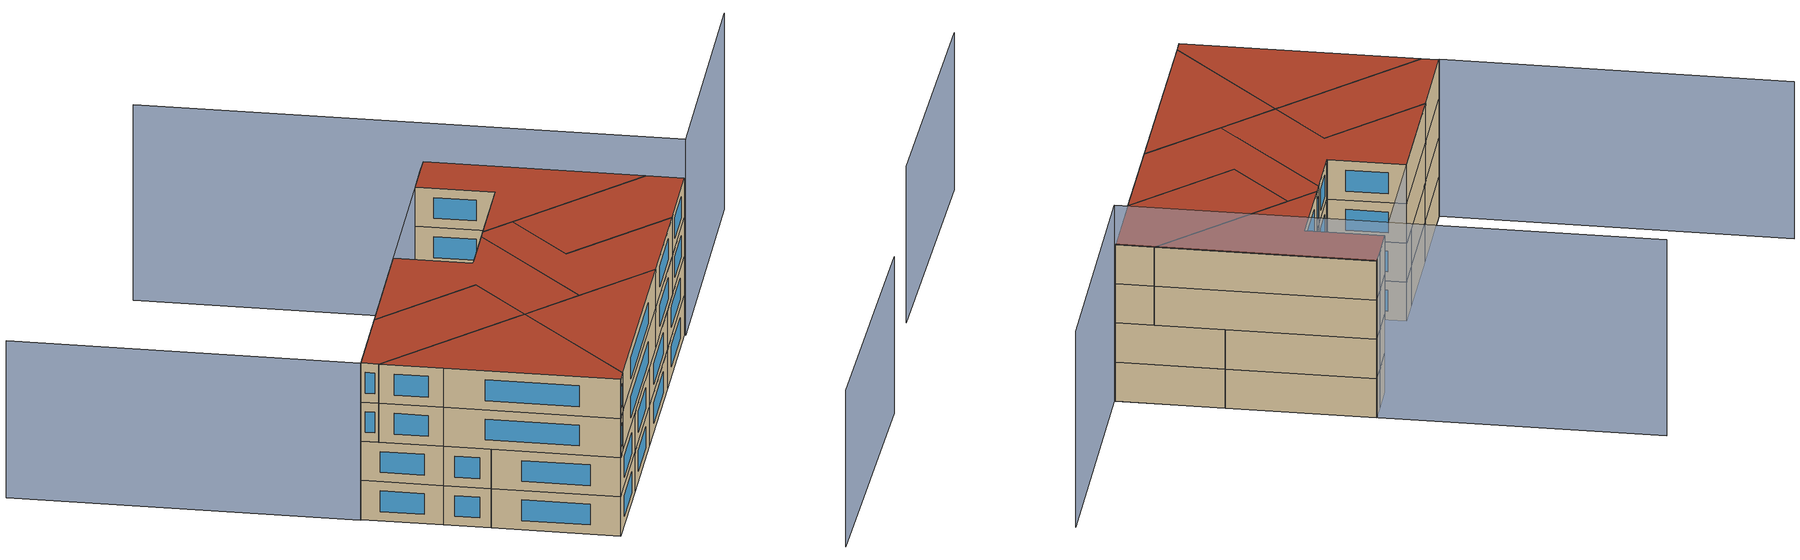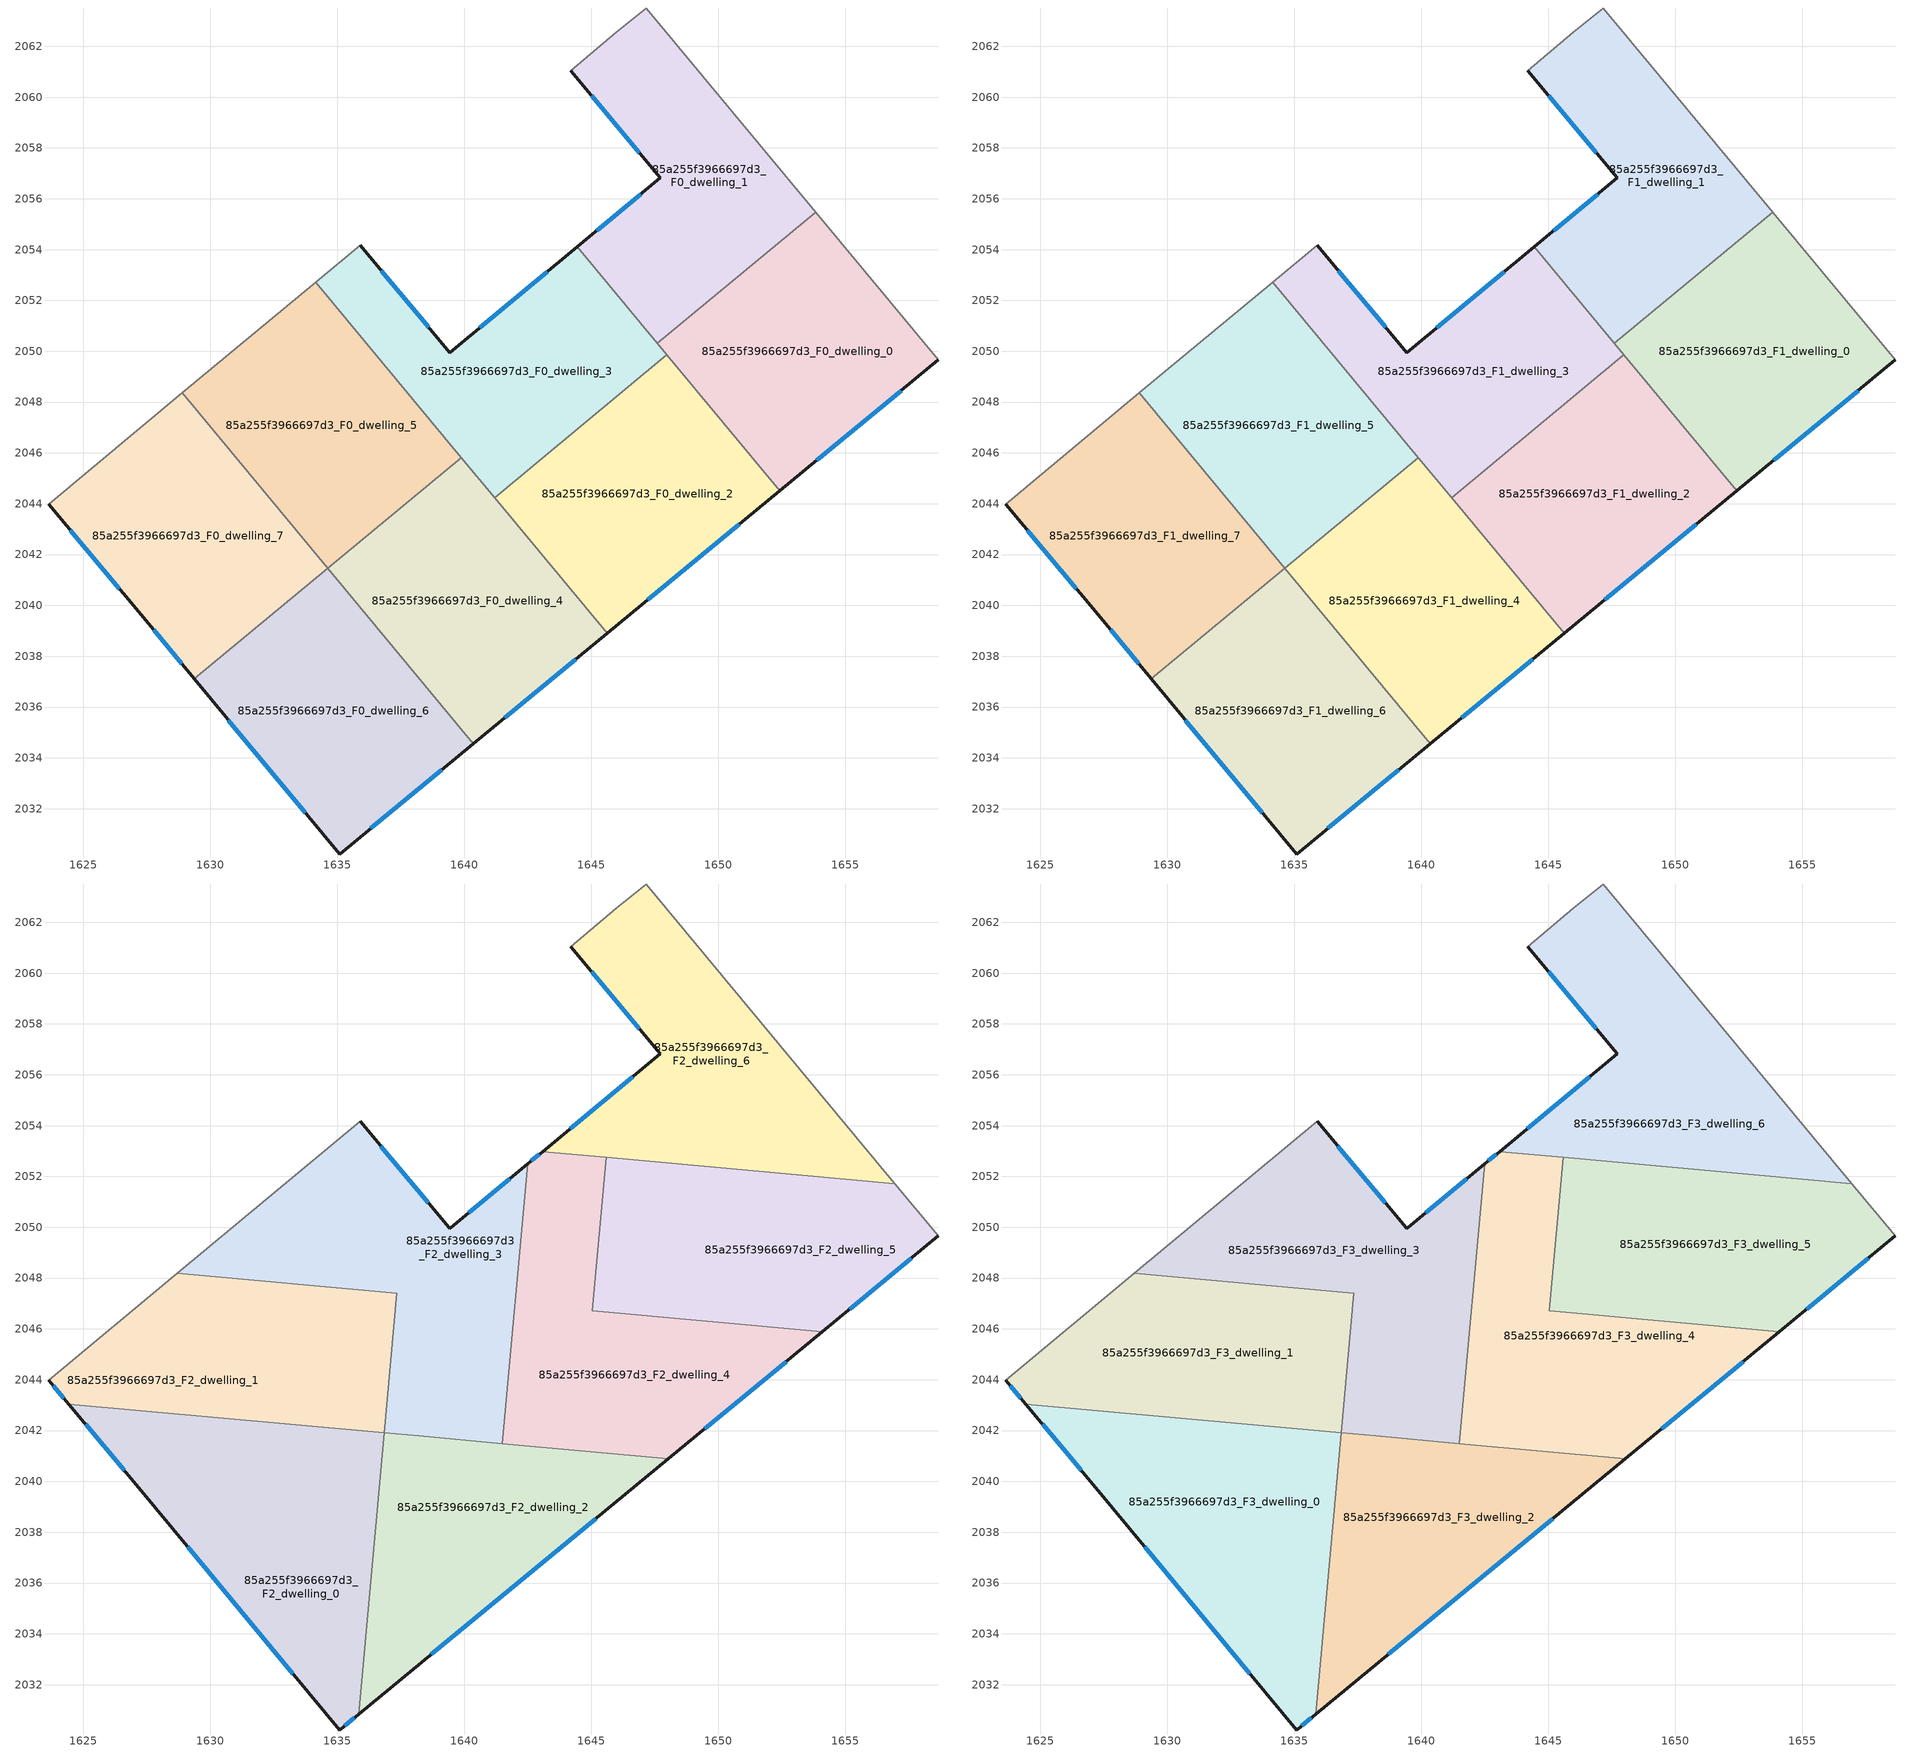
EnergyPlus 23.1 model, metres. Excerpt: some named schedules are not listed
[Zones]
85a255f3966697d3_F0_dwelling_0
 floor ground (EU_floor_Construction): 1653.83,2055.48 1658.66,2049.66 1652.41,2044.5 1647.6,2050.31 z0
 wall outside (EU_wall_Construction): 1652.41,2044.5 1658.66,2049.66 z0:3
 wall to 85a255f3966697d3_F0_dwelling_1 (EU_wall_Construction): 1653.83,2055.48 1647.6,2050.31 z0:3
 wall adiabatic (EU_wall_Construction): 1658.66,2049.66 1653.83,2055.48 z0:3
 wall to 85a255f3966697d3_F0_dwelling_2 (EU_wall_Construction): 1647.97,2049.86 1652.41,2044.5 z0:3
 wall to 85a255f3966697d3_F0_dwelling_3 (EU_wall_Construction): 1647.6,2050.31 1647.97,2049.86 z0:3
 window (EU_Window_Construction): 1653.88,2045.71 1657.2,2048.45 z0.7:2.3
85a255f3966697d3_F0_dwelling_1
 floor ground (EU_floor_Construction): 1647.16,2063.51 1653.83,2055.48 1647.6,2050.31 1644.44,2054.11 1647.72,2056.82 1644.18,2061.05 1645.99,2062.55 z0
 wall outside (EU_wall_Construction): 1644.18,2061.05 1647.72,2056.82 1644.44,2054.11 z0:3
 wall adiabatic (EU_wall_Construction): 1653.83,2055.48 1647.16,2063.51 1645.99,2062.55 1644.18,2061.05 z0:3
 wall to 85a255f3966697d3_F0_dwelling_3 (EU_wall_Construction): 1644.44,2054.11 1647.6,2050.31 z0:3
 window (EU_Window_Construction): 1646.95,2056.18 1645.21,2054.74 / 1645.01,2060.06 1646.89,2057.82 z0.7:2.3
85a255f3966697d3_F0_dwelling_2
 floor ground (EU_floor_Construction): 1647.97,2049.86 1652.41,2044.5 1645.62,2038.9 1641.19,2044.23 z0
 wall outside (EU_wall_Construction): 1645.62,2038.9 1652.41,2044.5 z0:3
 wall to 85a255f3966697d3_F0_dwelling_3 (EU_wall_Construction): 1647.97,2049.86 1641.19,2044.23 z0:3
 wall to 85a255f3966697d3_F0_dwelling_4 (EU_wall_Construction): 1641.19,2044.23 1645.62,2038.9 z0:3
 window (EU_Window_Construction): 1647.22,2040.21 1650.82,2043.19 z0.7:2.3
85a255f3966697d3_F0_dwelling_3
 floor ground (EU_floor_Construction): 1644.44,2054.11 1647.97,2049.86 1641.19,2044.23 1634.15,2052.72 1635.9,2054.17 1639.43,2049.95 z0
 wall outside (EU_wall_Construction): 1644.44,2054.11 1639.43,2049.95 1635.9,2054.17 z0:3
 wall adiabatic (EU_wall_Construction): 1635.9,2054.17 1634.15,2052.72 z0:3
 wall to 85a255f3966697d3_F0_dwelling_5 (EU_wall_Construction): 1634.15,2052.72 1639.88,2045.81 z0:3
 wall to 85a255f3966697d3_F0_dwelling_4 (EU_wall_Construction): 1639.88,2045.81 1641.19,2044.23 z0:3
 window (EU_Window_Construction): 1638.6,2050.94 1636.73,2053.18 / 1643.27,2053.13 1640.61,2050.92 z0.7:2.3
85a255f3966697d3_F0_dwelling_4
 floor ground (EU_floor_Construction): 1639.88,2045.81 1645.62,2038.9 1640.36,2034.56 1634.64,2041.46 z0
 wall outside (EU_wall_Construction): 1640.36,2034.56 1645.62,2038.9 z0:3
 wall to 85a255f3966697d3_F0_dwelling_5 (EU_wall_Construction): 1639.88,2045.81 1634.64,2041.46 z0:3
 wall to 85a255f3966697d3_F0_dwelling_6 (EU_wall_Construction): 1634.64,2041.46 1640.36,2034.56 z0:3
 window (EU_Window_Construction): 1641.6,2035.58 1644.38,2037.88 z0.7:2.3
85a255f3966697d3_F0_dwelling_5
 floor ground (EU_floor_Construction): 1634.15,2052.72 1639.88,2045.81 1634.64,2041.46 1628.9,2048.36 z0
 wall adiabatic (EU_wall_Construction): 1634.15,2052.72 1628.9,2048.36 z0:3
 wall to 85a255f3966697d3_F0_dwelling_7 (EU_wall_Construction): 1628.9,2048.36 1634.63,2041.46 z0:3
 wall to 85a255f3966697d3_F0_dwelling_6 (EU_wall_Construction): 1634.63,2041.46 1634.64,2041.46 z0:3
85a255f3966697d3_F0_dwelling_6
 floor ground (EU_floor_Construction): 1634.63,2041.46 1640.36,2034.56 1635.09,2030.21 1629.38,2037.11 z0
 wall outside (EU_wall_Construction): 1629.38,2037.11 1635.09,2030.21 1640.36,2034.56 z0:3
 wall to 85a255f3966697d3_F0_dwelling_7 (EU_wall_Construction): 1634.63,2041.46 1629.38,2037.11 z0:3
 window (EU_Window_Construction): 1636.33,2031.24 1639.12,2033.54 / 1630.72,2035.49 1633.75,2031.83 z0.7:2.3
85a255f3966697d3_F0_dwelling_7
 floor ground (EU_floor_Construction): 1628.9,2048.36 1634.63,2041.46 1629.38,2037.11 1627.29,2039.63 1623.64,2043.99 z0
 wall outside (EU_wall_Construction): 1623.64,2043.99 1627.29,2039.63 1629.38,2037.11 z0:3
 wall adiabatic (EU_wall_Construction): 1628.9,2048.36 1623.64,2043.99 z0:3
 window (EU_Window_Construction): 1627.78,2039.04 1628.89,2037.7 / 1624.5,2042.96 1626.43,2040.65 z0.7:2.3
85a255f3966697d3_F1_dwelling_0
 floor to 85a255f3966697d3_F0_dwelling_0 (EU_floor_Construction): 1653.83,2055.48 1658.66,2049.66 1652.41,2044.5 1647.6,2050.31 z3
 wall outside (EU_wall_Construction): 1652.41,2044.5 1658.66,2049.66 z3:6
 wall to 85a255f3966697d3_F1_dwelling_1 (EU_wall_Construction): 1653.83,2055.48 1647.6,2050.31 z3:6
 wall adiabatic (EU_wall_Construction): 1658.66,2049.66 1653.83,2055.48 z3:6
 wall to 85a255f3966697d3_F1_dwelling_2 (EU_wall_Construction): 1647.97,2049.86 1652.41,2044.5 z3:6
 wall to 85a255f3966697d3_F1_dwelling_3 (EU_wall_Construction): 1647.6,2050.31 1647.97,2049.86 z3:6
 window (EU_Window_Construction): 1653.88,2045.71 1657.2,2048.45 z3.7:5.3
85a255f3966697d3_F1_dwelling_1
 floor to 85a255f3966697d3_F0_dwelling_1 (EU_floor_Construction): 1647.16,2063.51 1653.83,2055.48 1647.6,2050.31 1644.44,2054.11 1647.72,2056.82 1644.18,2061.05 1645.99,2062.55 z3
 wall outside (EU_wall_Construction): 1644.18,2061.05 1647.72,2056.82 1644.44,2054.11 z3:6
 wall adiabatic (EU_wall_Construction): 1653.83,2055.48 1647.16,2063.51 1645.99,2062.55 1644.18,2061.05 z3:6
 wall to 85a255f3966697d3_F1_dwelling_3 (EU_wall_Construction): 1644.44,2054.11 1647.6,2050.31 z3:6
 window (EU_Window_Construction): 1646.95,2056.18 1645.21,2054.74 / 1645.01,2060.06 1646.89,2057.82 z3.7:5.3
85a255f3966697d3_F1_dwelling_2
 floor to 85a255f3966697d3_F0_dwelling_2 (EU_floor_Construction): 1647.97,2049.86 1652.41,2044.5 1645.62,2038.9 1641.19,2044.23 z3
 wall outside (EU_wall_Construction): 1645.62,2038.9 1652.41,2044.5 z3:6
 wall to 85a255f3966697d3_F1_dwelling_3 (EU_wall_Construction): 1647.97,2049.86 1641.19,2044.23 z3:6
 wall to 85a255f3966697d3_F1_dwelling_4 (EU_wall_Construction): 1641.19,2044.23 1645.62,2038.9 z3:6
 window (EU_Window_Construction): 1647.22,2040.21 1650.82,2043.19 z3.7:5.3
85a255f3966697d3_F1_dwelling_3
 floor to 85a255f3966697d3_F0_dwelling_3 (EU_floor_Construction): 1644.44,2054.11 1647.97,2049.86 1641.19,2044.23 1634.15,2052.72 1635.9,2054.17 1639.43,2049.95 z3
 wall outside (EU_wall_Construction): 1644.44,2054.11 1639.43,2049.95 1635.9,2054.17 z3:6
 wall adiabatic (EU_wall_Construction): 1635.9,2054.17 1634.15,2052.72 z3:6
 wall to 85a255f3966697d3_F1_dwelling_5 (EU_wall_Construction): 1634.15,2052.72 1639.88,2045.81 z3:6
 wall to 85a255f3966697d3_F1_dwelling_4 (EU_wall_Construction): 1639.88,2045.81 1641.19,2044.23 z3:6
 window (EU_Window_Construction): 1638.6,2050.94 1636.73,2053.18 / 1643.27,2053.13 1640.61,2050.92 z3.7:5.3
85a255f3966697d3_F1_dwelling_4
 floor to 85a255f3966697d3_F0_dwelling_4 (EU_floor_Construction): 1639.88,2045.81 1645.62,2038.9 1640.36,2034.56 1634.64,2041.46 z3
 wall outside (EU_wall_Construction): 1640.36,2034.56 1645.62,2038.9 z3:6
 wall to 85a255f3966697d3_F1_dwelling_5 (EU_wall_Construction): 1639.88,2045.81 1634.64,2041.46 z3:6
 wall to 85a255f3966697d3_F1_dwelling_6 (EU_wall_Construction): 1634.64,2041.46 1640.36,2034.56 z3:6
 window (EU_Window_Construction): 1641.6,2035.58 1644.38,2037.88 z3.7:5.3
85a255f3966697d3_F1_dwelling_5
 floor to 85a255f3966697d3_F0_dwelling_5 (EU_floor_Construction): 1634.15,2052.72 1639.88,2045.81 1634.64,2041.46 1628.9,2048.36 z3
 wall adiabatic (EU_wall_Construction): 1634.15,2052.72 1628.9,2048.36 z3:6
 wall to 85a255f3966697d3_F1_dwelling_7 (EU_wall_Construction): 1628.9,2048.36 1634.63,2041.46 z3:6
 wall to 85a255f3966697d3_F1_dwelling_6 (EU_wall_Construction): 1634.63,2041.46 1634.64,2041.46 z3:6
85a255f3966697d3_F1_dwelling_6
 floor to 85a255f3966697d3_F0_dwelling_6 (EU_floor_Construction): 1634.63,2041.46 1640.36,2034.56 1635.09,2030.21 1629.38,2037.11 z3
 wall outside (EU_wall_Construction): 1629.38,2037.11 1635.09,2030.21 1640.36,2034.56 z3:6
 wall to 85a255f3966697d3_F1_dwelling_7 (EU_wall_Construction): 1634.63,2041.46 1629.38,2037.11 z3:6
 window (EU_Window_Construction): 1636.33,2031.24 1639.12,2033.54 / 1630.72,2035.49 1633.75,2031.83 z3.7:5.3
85a255f3966697d3_F1_dwelling_7
 floor to 85a255f3966697d3_F0_dwelling_7 (EU_floor_Construction): 1628.9,2048.36 1634.63,2041.46 1629.38,2037.11 1627.29,2039.63 1623.64,2043.99 z3
 wall outside (EU_wall_Construction): 1623.64,2043.99 1627.29,2039.63 1629.38,2037.11 z3:6
 wall adiabatic (EU_wall_Construction): 1628.9,2048.36 1623.64,2043.99 z3:6
 window (EU_Window_Construction): 1627.78,2039.04 1628.89,2037.7 / 1624.5,2042.96 1626.43,2040.65 z3.7:5.3
85a255f3966697d3_F2_dwelling_0
 floor to 85a255f3966697d3_F1_dwelling_6 (EU_floor_Construction): 1634.63,2041.46 1636.6,2039.09 1635.84,2030.84 1635.09,2030.21 1629.38,2037.11 z6
 floor to 85a255f3966697d3_F1_dwelling_7 (EU_floor_Construction): 1634.05,2042.17 1634.63,2041.46 1629.38,2037.11 1627.29,2039.63 1624.43,2043.04 z6
 floor to 85a255f3966697d3_F1_dwelling_5 (EU_floor_Construction): 1635.35,2042.05 1634.64,2041.46 1634.05,2042.17 z6
 floor to 85a255f3966697d3_F1_dwelling_4 (EU_floor_Construction): 1636.85,2041.91 1636.6,2039.09 1634.64,2041.46 1635.35,2042.05 z6
 wall outside (EU_wall_Construction): 1624.43,2043.04 1627.29,2039.63 1635.09,2030.21 1635.14,2030.25 1635.84,2030.84 z6:9
 wall to 85a255f3966697d3_F2_dwelling_1 (EU_wall_Construction): 1636.85,2041.91 1636.2,2041.97 1624.43,2043.04 z6:9
 wall to 85a255f3966697d3_F2_dwelling_2 (EU_wall_Construction): 1635.84,2030.84 1636.85,2041.91 z6:9
 window (EU_Window_Construction): 1629.12,2037.42 1633.26,2032.43 / 1625.1,2042.24 1626.62,2040.43 / 1635.3,2030.39 1635.68,2030.7 z6.7:8.3
85a255f3966697d3_F2_dwelling_1
 floor to 85a255f3966697d3_F1_dwelling_7 (EU_floor_Construction): 1629.07,2048.17 1634.05,2042.17 1624.43,2043.04 1623.64,2043.99 1628.71,2048.2 z6
 floor to 85a255f3966697d3_F1_dwelling_5 (EU_floor_Construction): 1637.35,2047.41 1636.99,2043.41 1635.35,2042.05 1634.05,2042.17 1629.07,2048.17 z6
 floor to 85a255f3966697d3_F1_dwelling_4 (EU_floor_Construction): 1636.99,2043.41 1636.85,2041.91 1635.35,2042.05 z6
 wall outside (EU_wall_Construction): 1623.64,2043.99 1624.43,2043.04 z6:9
 wall adiabatic (EU_wall_Construction): 1628.71,2048.2 1623.64,2043.99 z6:9
 wall to 85a255f3966697d3_F2_dwelling_3 (EU_wall_Construction): 1636.85,2041.91 1637.35,2047.41 1628.71,2048.2 z6:9
 window (EU_Window_Construction): 1623.83,2043.77 1624.25,2043.27 z6.7:8.3
85a255f3966697d3_F2_dwelling_2
 floor to 85a255f3966697d3_F1_dwelling_4 (EU_floor_Construction): 1643.63,2041.29 1645.62,2038.9 1640.36,2034.56 1636.6,2039.09 1636.85,2041.91 1638.2,2041.79 z6
 floor to 85a255f3966697d3_F1_dwelling_6 (EU_floor_Construction): 1636.6,2039.09 1640.36,2034.56 1635.84,2030.84 z6
 floor to 85a255f3966697d3_F1_dwelling_2 (EU_floor_Construction): 1648.04,2040.89 1645.62,2038.9 1643.63,2041.29 z6
 wall outside (EU_wall_Construction): 1635.84,2030.84 1648.04,2040.89 z6:9
 wall to 85a255f3966697d3_F2_dwelling_4 (EU_wall_Construction): 1648.04,2040.89 1641.5,2041.49 z6:9
 wall to 85a255f3966697d3_F2_dwelling_3 (EU_wall_Construction): 1638.2,2041.79 1636.85,2041.91 / 1641.5,2041.49 1638.21,2041.79 z6:9
 window (EU_Window_Construction): 1638.71,2033.2 1645.17,2038.53 z6.7:8.3
85a255f3966697d3_F2_dwelling_3
 floor to 85a255f3966697d3_F1_dwelling_3 (EU_floor_Construction): 1642.51,2052.5 1641.8,2044.74 1641.19,2044.23 1634.15,2052.72 1635.9,2054.17 1639.41,2049.98 1639.43,2049.95 z6
 floor to 85a255f3966697d3_F1_dwelling_5 (EU_floor_Construction): 1634.15,2052.72 1639.88,2045.81 1636.99,2043.41 1637.35,2047.41 1629.07,2048.17 1628.9,2048.36 z6
 floor to 85a255f3966697d3_F1_dwelling_7 (EU_floor_Construction): 1628.9,2048.36 1629.07,2048.17 1628.71,2048.2 z6
 floor to 85a255f3966697d3_F1_dwelling_4 (EU_floor_Construction): 1639.88,2045.81 1641.7,2043.62 1641.51,2041.49 1638.2,2041.79 1638.13,2041.8 1636.85,2041.91 1636.99,2043.41 z6
 floor to 85a255f3966697d3_F1_dwelling_2 (EU_floor_Construction): 1641.8,2044.74 1641.7,2043.62 1641.19,2044.23 z6
 wall outside (EU_wall_Construction): 1642.51,2052.5 1639.47,2049.97 1639.43,2049.95 1639.41,2049.98 1635.9,2054.17 z6:9
 wall adiabatic (EU_wall_Construction): 1635.9,2054.17 1628.71,2048.2 z6:9
 wall to 85a255f3966697d3_F2_dwelling_4 (EU_wall_Construction): 1641.51,2041.49 1642.51,2052.5 z6:9
 window (EU_Window_Construction): 1638.58,2050.96 1636.72,2053.19 / 1641.79,2051.91 1640.18,2050.57 z6.7:8.3
85a255f3966697d3_F2_dwelling_4
 floor to 85a255f3966697d3_F1_dwelling_2 (EU_floor_Construction): 1651.04,2046.16 1652.41,2044.5 1648.04,2040.89 1643.63,2041.3 1641.7,2043.62 1641.8,2044.74 1645.12,2047.49 1645.05,2046.71 z6
 floor to 85a255f3966697d3_F1_dwelling_0 (EU_floor_Construction): 1654.09,2045.89 1652.41,2044.5 1651.04,2046.16 z6
 floor to 85a255f3966697d3_F1_dwelling_3 (EU_floor_Construction): 1645.56,2052.76 1645.59,2052.72 1645.12,2047.49 1641.8,2044.74 1642.51,2052.5 1643.09,2052.98 z6
 floor to 85a255f3966697d3_F1_dwelling_4 (EU_floor_Construction): 1641.7,2043.62 1643.63,2041.3 1641.51,2041.49 z6
 wall outside (EU_wall_Construction): 1643.09,2052.98 1642.51,2052.5 / 1648.04,2040.89 1654.09,2045.89 z6:9
 wall to 85a255f3966697d3_F2_dwelling_5 (EU_wall_Construction): 1654.09,2045.89 1645.05,2046.71 1645.6,2052.75 z6:9
 wall to 85a255f3966697d3_F2_dwelling_6 (EU_wall_Construction): 1645.6,2052.75 1643.09,2052.98 z6:9
 window (EU_Window_Construction): 1642.95,2052.87 1642.64,2052.61 / 1649.46,2042.07 1652.67,2044.71 z6.7:8.3
85a255f3966697d3_F2_dwelling_5
 floor to 85a255f3966697d3_F1_dwelling_0 (EU_floor_Construction): 1656.95,2051.72 1658.66,2049.66 1654.09,2045.89 1651.04,2046.16 1647.6,2050.31 1650.05,2052.35 z6
 floor to 85a255f3966697d3_F1_dwelling_2 (EU_floor_Construction): 1647.97,2049.86 1651.04,2046.16 1645.05,2046.71 1645.12,2047.49 z6
 floor to 85a255f3966697d3_F1_dwelling_1 (EU_floor_Construction): 1650.05,2052.35 1647.6,2050.31 1645.59,2052.72 1645.6,2052.75 z6
 floor to 85a255f3966697d3_F1_dwelling_3 (EU_floor_Construction): 1645.59,2052.72 1647.97,2049.86 1645.12,2047.49 z6
 wall outside (EU_wall_Construction): 1654.09,2045.89 1658.66,2049.66 z6:9
 wall adiabatic (EU_wall_Construction): 1658.66,2049.66 1656.95,2051.72 z6:9
 wall to 85a255f3966697d3_F2_dwelling_6 (EU_wall_Construction): 1656.95,2051.72 1645.6,2052.75 z6:9
 window (EU_Window_Construction): 1655.16,2046.77 1657.59,2048.77 z6.7:8.3
85a255f3966697d3_F2_dwelling_6
 floor to 85a255f3966697d3_F1_dwelling_1 (EU_floor_Construction): 1647.16,2063.51 1653.83,2055.48 1650.05,2052.35 1645.56,2052.76 1644.44,2054.11 1647.72,2056.82 1644.18,2061.05 1645.99,2062.55 z6
 floor to 85a255f3966697d3_F1_dwelling_0 (EU_floor_Construction): 1653.83,2055.48 1656.95,2051.72 1650.05,2052.35 z6
 floor to 85a255f3966697d3_F1_dwelling_3 (EU_floor_Construction): 1644.44,2054.11 1645.56,2052.76 1643.09,2052.98 z6
 wall outside (EU_wall_Construction): 1644.18,2061.05 1647.72,2056.82 1643.09,2052.98 z6:9
 wall adiabatic (EU_wall_Construction): 1656.95,2051.72 1647.16,2063.51 1645.99,2062.55 1644.18,2061.05 z6:9
 window (EU_Window_Construction): 1646.63,2055.92 1644.18,2053.88 / 1645.01,2060.06 1646.89,2057.82 z6.7:8.3
85a255f3966697d3_F3_dwelling_0
 floor to 85a255f3966697d3_F2_dwelling_0 (EU_floor_Construction): 1636.85,2041.91 1635.84,2030.84 1635.14,2030.25 1635.09,2030.21 1627.29,2039.63 1624.43,2043.04 z9
 wall outside (EU_wall_Construction): 1624.43,2043.04 1627.29,2039.63 1635.09,2030.21 1635.14,2030.25 1635.84,2030.84 z9:12
 wall to 85a255f3966697d3_F3_dwelling_1 (EU_wall_Construction): 1636.85,2041.91 1636.2,2041.97 1624.43,2043.04 z9:12
 wall to 85a255f3966697d3_F3_dwelling_2 (EU_wall_Construction): 1635.84,2030.84 1636.85,2041.91 z9:12
 window (EU_Window_Construction): 1629.12,2037.42 1633.26,2032.43 / 1625.1,2042.24 1626.62,2040.43 / 1635.3,2030.39 1635.68,2030.7 z9.7:11.3
 roof outside (EU_roof_Construction): 1635.84,2030.84 1636.85,2041.91 1624.43,2043.04 1627.29,2039.63 1635.09,2030.21 1635.14,2030.25 z12
85a255f3966697d3_F3_dwelling_1
 floor to 85a255f3966697d3_F2_dwelling_1 (EU_floor_Construction): 1637.35,2047.41 1636.85,2041.91 1624.43,2043.04 1623.64,2043.99 1628.71,2048.2 z9
 wall outside (EU_wall_Construction): 1623.64,2043.99 1624.43,2043.04 z9:12
 wall adiabatic (EU_wall_Construction): 1628.71,2048.2 1623.64,2043.99 z9:12
 wall to 85a255f3966697d3_F3_dwelling_3 (EU_wall_Construction): 1636.85,2041.91 1637.35,2047.41 1628.71,2048.2 z9:12
 window (EU_Window_Construction): 1623.83,2043.77 1624.25,2043.27 z9.7:11.3
 roof outside (EU_roof_Construction): 1636.85,2041.91 1637.35,2047.41 1628.71,2048.2 1623.64,2043.99 1624.43,2043.04 1636.2,2041.97 z12
85a255f3966697d3_F3_dwelling_2
 floor to 85a255f3966697d3_F2_dwelling_2 (EU_floor_Construction): 1648.04,2040.89 1635.84,2030.84 1636.85,2041.91 1638.21,2041.79 z9
 wall outside (EU_wall_Construction): 1635.84,2030.84 1648.04,2040.89 z9:12
 wall to 85a255f3966697d3_F3_dwelling_4 (EU_wall_Construction): 1648.04,2040.89 1641.5,2041.49 z9:12
 wall to 85a255f3966697d3_F3_dwelling_3 (EU_wall_Construction): 1638.2,2041.79 1636.85,2041.91 / 1641.5,2041.49 1638.21,2041.79 z9:12
 window (EU_Window_Construction): 1638.71,2033.2 1645.17,2038.53 z9.7:11.3
 roof outside (EU_roof_Construction): 1648.04,2040.89 1638.21,2041.79 1636.85,2041.91 1635.84,2030.84 z12
85a255f3966697d3_F3_dwelling_3
 floor to 85a255f3966697d3_F2_dwelling_3 (EU_floor_Construction): 1642.51,2052.5 1641.51,2041.49 1636.85,2041.91 1637.35,2047.41 1628.71,2048.2 1635.9,2054.17 1639.41,2049.98 1639.43,2049.95 1639.47,2049.97 z9
 wall outside (EU_wall_Construction): 1642.51,2052.5 1639.47,2049.97 1639.43,2049.95 1639.41,2049.98 1635.9,2054.17 z9:12
 wall adiabatic (EU_wall_Construction): 1635.9,2054.17 1628.71,2048.2 z9:12
 wall to 85a255f3966697d3_F3_dwelling_4 (EU_wall_Construction): 1641.51,2041.49 1642.51,2052.5 z9:12
 window (EU_Window_Construction): 1638.58,2050.96 1636.72,2053.19 / 1641.79,2051.91 1640.18,2050.57 z9.7:11.3
 roof outside (EU_roof_Construction): 1641.51,2041.49 1642.51,2052.5 1639.47,2049.97 1639.43,2049.95 1639.41,2049.98 1635.9,2054.17 1628.71,2048.2 1637.35,2047.41 1636.85,2041.91 z12
85a255f3966697d3_F3_dwelling_4
 floor to 85a255f3966697d3_F2_dwelling_4 (EU_floor_Construction): 1654.09,2045.89 1648.04,2040.89 1641.51,2041.49 1642.51,2052.5 1643.09,2052.98 1645.6,2052.75 1645.05,2046.71 z9
 wall outside (EU_wall_Construction): 1643.09,2052.98 1642.51,2052.5 / 1648.04,2040.89 1654.09,2045.89 z9:12
 wall to 85a255f3966697d3_F3_dwelling_5 (EU_wall_Construction): 1654.09,2045.89 1645.05,2046.71 1645.6,2052.75 z9:12
 wall to 85a255f3966697d3_F3_dwelling_6 (EU_wall_Construction): 1645.6,2052.75 1643.09,2052.98 z9:12
 window (EU_Window_Construction): 1642.95,2052.87 1642.64,2052.61 / 1649.46,2042.07 1652.67,2044.71 z9.7:11.3
 roof outside (EU_roof_Construction): 1654.09,2045.89 1645.05,2046.71 1645.6,2052.75 1643.09,2052.98 1642.51,2052.5 1641.51,2041.49 1648.04,2040.89 z12
85a255f3966697d3_F3_dwelling_5
 floor to 85a255f3966697d3_F2_dwelling_5 (EU_floor_Construction): 1656.95,2051.72 1658.66,2049.66 1654.09,2045.89 1645.05,2046.71 1645.6,2052.75 z9
 wall outside (EU_wall_Construction): 1654.09,2045.89 1658.66,2049.66 z9:12
 wall adiabatic (EU_wall_Construction): 1658.66,2049.66 1656.95,2051.72 z9:12
 wall to 85a255f3966697d3_F3_dwelling_6 (EU_wall_Construction): 1656.95,2051.72 1645.6,2052.75 z9:12
 window (EU_Window_Construction): 1655.16,2046.77 1657.59,2048.77 z9.7:11.3
 roof outside (EU_roof_Construction): 1658.66,2049.66 1656.95,2051.72 1645.6,2052.75 1645.05,2046.71 1654.09,2045.89 z12
85a255f3966697d3_F3_dwelling_6
 floor to 85a255f3966697d3_F2_dwelling_6 (EU_floor_Construction): 1647.16,2063.51 1656.95,2051.72 1643.09,2052.98 1647.72,2056.82 1644.18,2061.05 1645.99,2062.55 z9
 wall outside (EU_wall_Construction): 1644.18,2061.05 1647.72,2056.82 1643.09,2052.98 z9:12
 wall adiabatic (EU_wall_Construction): 1656.95,2051.72 1647.16,2063.51 1645.99,2062.55 1644.18,2061.05 z9:12
 window (EU_Window_Construction): 1646.63,2055.92 1644.18,2053.88 / 1645.01,2060.06 1646.89,2057.82 z9.7:11.3
 roof outside (EU_roof_Construction): 1656.95,2051.72 1647.16,2063.51 1645.99,2062.55 1644.18,2061.05 1647.72,2056.82 1643.09,2052.98 z12
shading: 1645.37,2018.7 1661.3,2031.3 / 1647.15,2063.51 1623.59,2043.94 / 1623.59,2043.94 1607.96,2062.76 z0:12; 1673.42,2061.83 1658.72,2049.59 / 1658.72,2049.59 1634.36,2078.84 z0:15
[Building]
EU S2 Campaign: North Axis=0; Terrain=City; Solar Distribution=FullExterior
[Site:Location]
Budapest.Ferenc.Liszt.Intl.AP: Latitude=47.437; Longitude=19.256; Time Zone=1; Elevation=185
[SizingPeriod:WeatherFileDays]
AnnualSizingPeriod: Begin Month=1; Begin Day of Month=1; End Month=12; End Day of Month=31; Day of Week for Start Day=Monday; Use Weather File Daylight Saving Period=No; Use Weather File Rain and Snow Indicators=No
[MATERIAL]
EU_InternalMass_Material: Roughness=MediumRough; Thickness=0.1; Conductivity=1; Density=1800; Specific Heat=900; Thermal Absorptance=0.9; Solar Absorptance=0.7; Visible Absorptance=0.7
[MATERIAL:NOMASS] Roughness=MediumRough; Thermal Absorptance=0.9; Solar Absorptance=0.7; Visible Absorptance=0.7
Name | Thermal Resistance
EU_wall_NoMass | 0.832559
EU_roof_NoMass | 1.39638
EU_floor_NoMass | 0.872794
[WINDOWMATERIAL:SIMPLEGLAZINGSYSTEM]
EU_Window_SimpleGlazing: UFactor=2.79869; Solar Heat Gain Coefficient=0.75; Visible Transmittance=0.75
[CONSTRUCTION]
EU_wall_Construction: EU_wall_NoMass
EU_roof_Construction: EU_roof_NoMass
EU_floor_Construction: EU_floor_NoMass
EU_Window_Construction: EU_Window_SimpleGlazing
EU_InternalMass_Construction: EU_InternalMass_Material
[ZONE] Type=1; Multiplier=1; Ceiling Height=autocalculate; Floor Area=autocalculate; Part of Total Floor Area=Yes
Name | Volume
85a255f3966697d3_F0_dwelling_0; 85a255f3966697d3_F1_dwelling_0; 85a255f3966697d3_F0_dwelling_1; 85a255f3966697d3_F1_dwelling_1 | 183.569
85a255f3966697d3_F2_dwelling_0; 85a255f3966697d3_F3_dwelling_0 | 232.161
85a255f3966697d3_F2_dwelling_1; 85a255f3966697d3_F3_dwelling_1 | 187.378
85a255f3966697d3_F0_dwelling_2; 85a255f3966697d3_F1_dwelling_2 | 183.555
85a255f3966697d3_F2_dwelling_2 | 187.345
85a255f3966697d3_F3_dwelling_2 | 187.353
85a255f3966697d3_F0_dwelling_3; 85a255f3966697d3_F1_dwelling_3; 85a255f3966697d3_F0_dwelling_4; 85a255f3966697d3_F1_dwelling_4 | 183.571
85a255f3966697d3_F2_dwelling_3; 85a255f3966697d3_F3_dwelling_3 | 232.429
85a255f3966697d3_F2_dwelling_4; 85a255f3966697d3_F3_dwelling_4 | 209.994
85a255f3966697d3_F0_dwelling_5; 85a255f3966697d3_F1_dwelling_5 | 183.581
85a255f3966697d3_F2_dwelling_5; 85a255f3966697d3_F3_dwelling_5 | 210.222
85a255f3966697d3_F0_dwelling_6; 85a255f3966697d3_F1_dwelling_6 | 183.566
85a255f3966697d3_F2_dwelling_6; 85a255f3966697d3_F3_dwelling_6 | 208.933
85a255f3966697d3_F0_dwelling_7; 85a255f3966697d3_F1_dwelling_7 | 183.557
[INTERNALMASS] Construction=EU_InternalMass_Construction
Name | Zone or ZoneList | Surface Area
85a255f3966697d3_F0_dwelling_0_EU_InternalMass | 85a255f3966697d3_F0_dwelling_0 | 61.1898
85a255f3966697d3_F0_dwelling_1_EU_InternalMass | 85a255f3966697d3_F0_dwelling_1 | 61.1894
85a255f3966697d3_F0_dwelling_2_EU_InternalMass | 85a255f3966697d3_F0_dwelling_2 | 61.1849
85a255f3966697d3_F0_dwelling_3_EU_InternalMass | 85a255f3966697d3_F0_dwelling_3 | 61.1903
85a255f3966697d3_F0_dwelling_4_EU_InternalMass | 85a255f3966697d3_F0_dwelling_4 | 61.1905
85a255f3966697d3_F0_dwelling_5_EU_InternalMass | 85a255f3966697d3_F0_dwelling_5 | 61.1937
85a255f3966697d3_F0_dwelling_6_EU_InternalMass | 85a255f3966697d3_F0_dwelling_6 | 61.1887
85a255f3966697d3_F0_dwelling_7_EU_InternalMass | 85a255f3966697d3_F0_dwelling_7 | 61.1856
85a255f3966697d3_F1_dwelling_0_EU_InternalMass | 85a255f3966697d3_F1_dwelling_0 | 61.1898
85a255f3966697d3_F1_dwelling_1_EU_InternalMass | 85a255f3966697d3_F1_dwelling_1 | 61.1894
85a255f3966697d3_F1_dwelling_2_EU_InternalMass | 85a255f3966697d3_F1_dwelling_2 | 61.1849
85a255f3966697d3_F1_dwelling_3_EU_InternalMass | 85a255f3966697d3_F1_dwelling_3 | 61.1903
85a255f3966697d3_F1_dwelling_4_EU_InternalMass | 85a255f3966697d3_F1_dwelling_4 | 61.1905
85a255f3966697d3_F1_dwelling_5_EU_InternalMass | 85a255f3966697d3_F1_dwelling_5 | 61.1937
85a255f3966697d3_F1_dwelling_6_EU_InternalMass | 85a255f3966697d3_F1_dwelling_6 | 61.1887
85a255f3966697d3_F1_dwelling_7_EU_InternalMass | 85a255f3966697d3_F1_dwelling_7 | 61.1856
85a255f3966697d3_F2_dwelling_0_EU_InternalMass | 85a255f3966697d3_F2_dwelling_0 | 77.3898
85a255f3966697d3_F2_dwelling_1_EU_InternalMass | 85a255f3966697d3_F2_dwelling_1 | 62.45
85a255f3966697d3_F2_dwelling_2_EU_InternalMass | 85a255f3966697d3_F2_dwelling_2 | 62.4589
85a255f3966697d3_F2_dwelling_3_EU_InternalMass | 85a255f3966697d3_F2_dwelling_3 | 77.4761
85a255f3966697d3_F2_dwelling_4_EU_InternalMass | 85a255f3966697d3_F2_dwelling_4 | 69.9979
85a255f3966697d3_F2_dwelling_5_EU_InternalMass | 85a255f3966697d3_F2_dwelling_5 | 70.0743
85a255f3966697d3_F2_dwelling_6_EU_InternalMass | 85a255f3966697d3_F2_dwelling_6 | 69.6444
85a255f3966697d3_F3_dwelling_0_EU_InternalMass | 85a255f3966697d3_F3_dwelling_0 | 77.3898
85a255f3966697d3_F3_dwelling_1_EU_InternalMass | 85a255f3966697d3_F3_dwelling_1 | 62.45
85a255f3966697d3_F3_dwelling_2_EU_InternalMass | 85a255f3966697d3_F3_dwelling_2 | 62.4589
85a255f3966697d3_F3_dwelling_3_EU_InternalMass | 85a255f3966697d3_F3_dwelling_3 | 77.4761
85a255f3966697d3_F3_dwelling_4_EU_InternalMass | 85a255f3966697d3_F3_dwelling_4 | 69.9979
85a255f3966697d3_F3_dwelling_5_EU_InternalMass | 85a255f3966697d3_F3_dwelling_5 | 70.0743
85a255f3966697d3_F3_dwelling_6_EU_InternalMass | 85a255f3966697d3_F3_dwelling_6 | 69.6444
[OTHEREQUIPMENT] Fuel Type=Electricity; Design Level Calculation Method=Watts/Area; Power per Zone Floor Area=1; Fraction Latent=0; Fraction Radiant=0; Fraction Lost=0; Carbon Dioxide Generation Rate=0; EndUse Subcategory=EU_Step8_InternalGains
Name | Zone or ZoneList or Space or SpaceList | Schedule
EU_Step8_InternalGain_85a255f3966697d3_F0_dwelling_0_f000 | 85a255f3966697d3_F0_dwelling_0 | EU_Step8_GainSchedule_85a255f3966697d3_F0_dwelling_0_f000
EU_Step8_InternalGain_85a255f3966697d3_F0_dwelling_1_f000 | 85a255f3966697d3_F0_dwelling_1 | EU_Step8_GainSchedule_85a255f3966697d3_F0_dwelling_1_f000
EU_Step8_InternalGain_85a255f3966697d3_F0_dwelling_2_f000 | 85a255f3966697d3_F0_dwelling_2 | EU_Step8_GainSchedule_85a255f3966697d3_F0_dwelling_2_f000
EU_Step8_InternalGain_85a255f3966697d3_F0_dwelling_3_f000 | 85a255f3966697d3_F0_dwelling_3 | EU_Step8_GainSchedule_85a255f3966697d3_F0_dwelling_3_f000
EU_Step8_InternalGain_85a255f3966697d3_F0_dwelling_4_f000 | 85a255f3966697d3_F0_dwelling_4 | EU_Step8_GainSchedule_85a255f3966697d3_F0_dwelling_4_f000
EU_Step8_InternalGain_85a255f3966697d3_F0_dwelling_5_f000 | 85a255f3966697d3_F0_dwelling_5 | EU_Step8_GainSchedule_85a255f3966697d3_F0_dwelling_5_f000
EU_Step8_InternalGain_85a255f3966697d3_F0_dwelling_6_f000 | 85a255f3966697d3_F0_dwelling_6 | EU_Step8_GainSchedule_85a255f3966697d3_F0_dwelling_6_f000
EU_Step8_InternalGain_85a255f3966697d3_F0_dwelling_7_f000 | 85a255f3966697d3_F0_dwelling_7 | EU_Step8_GainSchedule_85a255f3966697d3_F0_dwelling_7_f000
EU_Step8_InternalGain_85a255f3966697d3_F1_dwelling_0_f000 | 85a255f3966697d3_F1_dwelling_0 | EU_Step8_GainSchedule_85a255f3966697d3_F1_dwelling_0_f000
EU_Step8_InternalGain_85a255f3966697d3_F1_dwelling_1_f000 | 85a255f3966697d3_F1_dwelling_1 | EU_Step8_GainSchedule_85a255f3966697d3_F1_dwelling_1_f000
EU_Step8_InternalGain_85a255f3966697d3_F1_dwelling_2_f000 | 85a255f3966697d3_F1_dwelling_2 | EU_Step8_GainSchedule_85a255f3966697d3_F1_dwelling_2_f000
EU_Step8_InternalGain_85a255f3966697d3_F1_dwelling_3_f000 | 85a255f3966697d3_F1_dwelling_3 | EU_Step8_GainSchedule_85a255f3966697d3_F1_dwelling_3_f000
EU_Step8_InternalGain_85a255f3966697d3_F1_dwelling_4_f000 | 85a255f3966697d3_F1_dwelling_4 | EU_Step8_GainSchedule_85a255f3966697d3_F1_dwelling_4_f000
EU_Step8_InternalGain_85a255f3966697d3_F1_dwelling_5_f000 | 85a255f3966697d3_F1_dwelling_5 | EU_Step8_GainSchedule_85a255f3966697d3_F1_dwelling_5_f000
EU_Step8_InternalGain_85a255f3966697d3_F1_dwelling_6_f000 | 85a255f3966697d3_F1_dwelling_6 | EU_Step8_GainSchedule_85a255f3966697d3_F1_dwelling_6_f000
EU_Step8_InternalGain_85a255f3966697d3_F1_dwelling_7_f000 | 85a255f3966697d3_F1_dwelling_7 | EU_Step8_GainSchedule_85a255f3966697d3_F1_dwelling_7_f000
EU_Step8_InternalGain_85a255f3966697d3_F2_dwelling_0_f000 | 85a255f3966697d3_F2_dwelling_0 | EU_Step8_GainSchedule_85a255f3966697d3_F2_dwelling_0_f000
EU_Step8_InternalGain_85a255f3966697d3_F2_dwelling_1_f000 | 85a255f3966697d3_F2_dwelling_1 | EU_Step8_GainSchedule_85a255f3966697d3_F2_dwelling_1_f000
EU_Step8_InternalGain_85a255f3966697d3_F2_dwelling_2_f000 | 85a255f3966697d3_F2_dwelling_2 | EU_Step8_GainSchedule_85a255f3966697d3_F2_dwelling_2_f000
EU_Step8_InternalGain_85a255f3966697d3_F2_dwelling_3_f000 | 85a255f3966697d3_F2_dwelling_3 | EU_Step8_GainSchedule_85a255f3966697d3_F2_dwelling_3_f000
EU_Step8_InternalGain_85a255f3966697d3_F2_dwelling_4_f000 | 85a255f3966697d3_F2_dwelling_4 | EU_Step8_GainSchedule_85a255f3966697d3_F2_dwelling_4_f000
EU_Step8_InternalGain_85a255f3966697d3_F2_dwelling_5_f000 | 85a255f3966697d3_F2_dwelling_5 | EU_Step8_GainSchedule_85a255f3966697d3_F2_dwelling_5_f000
EU_Step8_InternalGain_85a255f3966697d3_F2_dwelling_6_f000 | 85a255f3966697d3_F2_dwelling_6 | EU_Step8_GainSchedule_85a255f3966697d3_F2_dwelling_6_f000
EU_Step8_InternalGain_85a255f3966697d3_F3_dwelling_0_f000 | 85a255f3966697d3_F3_dwelling_0 | EU_Step8_GainSchedule_85a255f3966697d3_F3_dwelling_0_f000
EU_Step8_InternalGain_85a255f3966697d3_F3_dwelling_1_f000 | 85a255f3966697d3_F3_dwelling_1 | EU_Step8_GainSchedule_85a255f3966697d3_F3_dwelling_1_f000
EU_Step8_InternalGain_85a255f3966697d3_F3_dwelling_2_f000 | 85a255f3966697d3_F3_dwelling_2 | EU_Step8_GainSchedule_85a255f3966697d3_F3_dwelling_2_f000
EU_Step8_InternalGain_85a255f3966697d3_F3_dwelling_3_f000 | 85a255f3966697d3_F3_dwelling_3 | EU_Step8_GainSchedule_85a255f3966697d3_F3_dwelling_3_f000
EU_Step8_InternalGain_85a255f3966697d3_F3_dwelling_4_f000 | 85a255f3966697d3_F3_dwelling_4 | EU_Step8_GainSchedule_85a255f3966697d3_F3_dwelling_4_f000
EU_Step8_InternalGain_85a255f3966697d3_F3_dwelling_5_f000 | 85a255f3966697d3_F3_dwelling_5 | EU_Step8_GainSchedule_85a255f3966697d3_F3_dwelling_5_f000
EU_Step8_InternalGain_85a255f3966697d3_F3_dwelling_6_f000 | 85a255f3966697d3_F3_dwelling_6 | EU_Step8_GainSchedule_85a255f3966697d3_F3_dwelling_6_f000
[ZONEVENTILATION:DESIGNFLOWRATE] Schedule=EU_AlwaysOn; Design Flow Rate Calculation Method=AirChanges/Hour; Air Changes per Hour=0.475469; Ventilation Type=Natural; Fan Pressure Rise=0; Fan Total Efficiency=1; Constant Term Coefficient=1; Temperature Term Coefficient=0; Velocity Term Coefficient=0; Velocity Squared Term Coefficient=0; Minimum Indoor Temperature=-100; Maximum Indoor Temperature=100; Delta Temperature=-100; Minimum Outdoor Temperature=-100; Maximum Outdoor Temperature=100; Maximum Wind Speed=40
Name | Zone or ZoneList or Space or SpaceList
EU_ConstantAir_85a255f3966697d3_F0_dwelling_0 | 85a255f3966697d3_F0_dwelling_0
EU_ConstantAir_85a255f3966697d3_F0_dwelling_1 | 85a255f3966697d3_F0_dwelling_1
EU_ConstantAir_85a255f3966697d3_F0_dwelling_2 | 85a255f3966697d3_F0_dwelling_2
EU_ConstantAir_85a255f3966697d3_F0_dwelling_3 | 85a255f3966697d3_F0_dwelling_3
EU_ConstantAir_85a255f3966697d3_F0_dwelling_4 | 85a255f3966697d3_F0_dwelling_4
EU_ConstantAir_85a255f3966697d3_F0_dwelling_5 | 85a255f3966697d3_F0_dwelling_5
EU_ConstantAir_85a255f3966697d3_F0_dwelling_6 | 85a255f3966697d3_F0_dwelling_6
EU_ConstantAir_85a255f3966697d3_F0_dwelling_7 | 85a255f3966697d3_F0_dwelling_7
EU_ConstantAir_85a255f3966697d3_F1_dwelling_0 | 85a255f3966697d3_F1_dwelling_0
EU_ConstantAir_85a255f3966697d3_F1_dwelling_1 | 85a255f3966697d3_F1_dwelling_1
EU_ConstantAir_85a255f3966697d3_F1_dwelling_2 | 85a255f3966697d3_F1_dwelling_2
EU_ConstantAir_85a255f3966697d3_F1_dwelling_3 | 85a255f3966697d3_F1_dwelling_3
EU_ConstantAir_85a255f3966697d3_F1_dwelling_4 | 85a255f3966697d3_F1_dwelling_4
EU_ConstantAir_85a255f3966697d3_F1_dwelling_5 | 85a255f3966697d3_F1_dwelling_5
EU_ConstantAir_85a255f3966697d3_F1_dwelling_6 | 85a255f3966697d3_F1_dwelling_6
EU_ConstantAir_85a255f3966697d3_F1_dwelling_7 | 85a255f3966697d3_F1_dwelling_7
EU_ConstantAir_85a255f3966697d3_F2_dwelling_0 | 85a255f3966697d3_F2_dwelling_0
EU_ConstantAir_85a255f3966697d3_F2_dwelling_1 | 85a255f3966697d3_F2_dwelling_1
EU_ConstantAir_85a255f3966697d3_F2_dwelling_2 | 85a255f3966697d3_F2_dwelling_2
EU_ConstantAir_85a255f3966697d3_F2_dwelling_3 | 85a255f3966697d3_F2_dwelling_3
EU_ConstantAir_85a255f3966697d3_F2_dwelling_4 | 85a255f3966697d3_F2_dwelling_4
EU_ConstantAir_85a255f3966697d3_F2_dwelling_5 | 85a255f3966697d3_F2_dwelling_5
EU_ConstantAir_85a255f3966697d3_F2_dwelling_6 | 85a255f3966697d3_F2_dwelling_6
EU_ConstantAir_85a255f3966697d3_F3_dwelling_0 | 85a255f3966697d3_F3_dwelling_0
EU_ConstantAir_85a255f3966697d3_F3_dwelling_1 | 85a255f3966697d3_F3_dwelling_1
EU_ConstantAir_85a255f3966697d3_F3_dwelling_2 | 85a255f3966697d3_F3_dwelling_2
EU_ConstantAir_85a255f3966697d3_F3_dwelling_3 | 85a255f3966697d3_F3_dwelling_3
EU_ConstantAir_85a255f3966697d3_F3_dwelling_4 | 85a255f3966697d3_F3_dwelling_4
EU_ConstantAir_85a255f3966697d3_F3_dwelling_5 | 85a255f3966697d3_F3_dwelling_5
EU_ConstantAir_85a255f3966697d3_F3_dwelling_6 | 85a255f3966697d3_F3_dwelling_6
[HVACTEMPLATE:ZONE:IDEALLOADSAIRSYSTEM] System Availability Schedule=EU_AlwaysOn; Maximum Heating Supply Air Temperature=50; Minimum Cooling Supply Air Temperature=13; Maximum Heating Supply Air Humidity Ratio=0.0156; Minimum Cooling Supply Air Humidity Ratio=0.0077; Heating Limit=NoLimit; Cooling Limit=NoLimit; Heating Availability Schedule=EU_AlwaysOn; Cooling Availability Schedule=EU_CoolingOff; Dehumidification Control Type=ConstantSensibleHeatRatio; Cooling Sensible Heat Ratio=0.7; Dehumidification Setpoint=60; Humidification Control Type=None; Humidification Setpoint=30; Outdoor Air Method=None; Outdoor Air Flow Rate per Person=0.00944; Outdoor Air Flow Rate per Zone Floor Area=0; Outdoor Air Flow Rate per Zone=0; Demand Controlled Ventilation Type=None; Outdoor Air Economizer Type=NoEconomizer; Heat Recovery Type=None; Sensible Heat Recovery Effectiveness=0.7; Latent Heat Recovery Effectiveness=0.65
Name | Template Thermostat
85a255f3966697d3_F0_dwelling_0 | EU_HeatOnly_85a255f3966697d3_F0_dwelling_0
85a255f3966697d3_F0_dwelling_1 | EU_HeatOnly_85a255f3966697d3_F0_dwelling_1
85a255f3966697d3_F0_dwelling_2 | EU_HeatOnly_85a255f3966697d3_F0_dwelling_2
85a255f3966697d3_F0_dwelling_3 | EU_HeatOnly_85a255f3966697d3_F0_dwelling_3
85a255f3966697d3_F0_dwelling_4 | EU_HeatOnly_85a255f3966697d3_F0_dwelling_4
85a255f3966697d3_F0_dwelling_5 | EU_HeatOnly_85a255f3966697d3_F0_dwelling_5
85a255f3966697d3_F0_dwelling_6 | EU_HeatOnly_85a255f3966697d3_F0_dwelling_6
85a255f3966697d3_F0_dwelling_7 | EU_HeatOnly_85a255f3966697d3_F0_dwelling_7
85a255f3966697d3_F1_dwelling_0 | EU_HeatOnly_85a255f3966697d3_F1_dwelling_0
85a255f3966697d3_F1_dwelling_1 | EU_HeatOnly_85a255f3966697d3_F1_dwelling_1
85a255f3966697d3_F1_dwelling_2 | EU_HeatOnly_85a255f3966697d3_F1_dwelling_2
85a255f3966697d3_F1_dwelling_3 | EU_HeatOnly_85a255f3966697d3_F1_dwelling_3
85a255f3966697d3_F1_dwelling_4 | EU_HeatOnly_85a255f3966697d3_F1_dwelling_4
85a255f3966697d3_F1_dwelling_5 | EU_HeatOnly_85a255f3966697d3_F1_dwelling_5
85a255f3966697d3_F1_dwelling_6 | EU_HeatOnly_85a255f3966697d3_F1_dwelling_6
85a255f3966697d3_F1_dwelling_7 | EU_HeatOnly_85a255f3966697d3_F1_dwelling_7
85a255f3966697d3_F2_dwelling_0 | EU_HeatOnly_85a255f3966697d3_F2_dwelling_0
85a255f3966697d3_F2_dwelling_1 | EU_HeatOnly_85a255f3966697d3_F2_dwelling_1
85a255f3966697d3_F2_dwelling_2 | EU_HeatOnly_85a255f3966697d3_F2_dwelling_2
85a255f3966697d3_F2_dwelling_3 | EU_HeatOnly_85a255f3966697d3_F2_dwelling_3
85a255f3966697d3_F2_dwelling_4 | EU_HeatOnly_85a255f3966697d3_F2_dwelling_4
85a255f3966697d3_F2_dwelling_5 | EU_HeatOnly_85a255f3966697d3_F2_dwelling_5
85a255f3966697d3_F2_dwelling_6 | EU_HeatOnly_85a255f3966697d3_F2_dwelling_6
85a255f3966697d3_F3_dwelling_0 | EU_HeatOnly_85a255f3966697d3_F3_dwelling_0
85a255f3966697d3_F3_dwelling_1 | EU_HeatOnly_85a255f3966697d3_F3_dwelling_1
85a255f3966697d3_F3_dwelling_2 | EU_HeatOnly_85a255f3966697d3_F3_dwelling_2
85a255f3966697d3_F3_dwelling_3 | EU_HeatOnly_85a255f3966697d3_F3_dwelling_3
85a255f3966697d3_F3_dwelling_4 | EU_HeatOnly_85a255f3966697d3_F3_dwelling_4
85a255f3966697d3_F3_dwelling_5 | EU_HeatOnly_85a255f3966697d3_F3_dwelling_5
85a255f3966697d3_F3_dwelling_6 | EU_HeatOnly_85a255f3966697d3_F3_dwelling_6
[SIZING:ZONE] Zone Cooling Design Supply Air Temperature Input Method=SupplyAirTemperature; Zone Cooling Design Supply Air Temperature=13; Zone Heating Design Supply Air Temperature Input Method=SupplyAirTemperature; Zone Heating Design Supply Air Temperature=50; Zone Cooling Design Supply Air Humidity Ratio=0.008; Zone Heating Design Supply Air Humidity Ratio=0.008; Cooling Design Air Flow Method=DesignDay; Cooling Design Air Flow Rate=0; Cooling Minimum Air Flow per Zone Floor Area=0.000762; Cooling Minimum Air Flow=0; Cooling Minimum Air Flow Fraction=0.2; Heating Design Air Flow Method=DesignDay; Heating Design Air Flow Rate=0; Heating Maximum Air Flow per Zone Floor Area=0.002032; Heating Maximum Air Flow=0.141576; Heating Maximum Air Flow Fraction=0.3; Account for Dedicated Outdoor Air System=No; Dedicated Outdoor Air System Control Strategy=NeutralSupplyAir; Dedicated Outdoor Air Low Setpoint Temperature for Design=autosize; Dedicated Outdoor Air High Setpoint Temperature for Design=autosize; Zone Load Sizing Method=Sensible Load Only No Latent Load; Zone Latent Cooling Design Supply Air Humidity Ratio Input Method=HumidityRatioDifference; Zone Cooling Design Supply Air Humidity Ratio Difference=0.005; Zone Latent Heating Design Supply Air Humidity Ratio Input Method=HumidityRatioDifference; Zone Humidification Design Supply Air Humidity Ratio Difference=0.005
85a255f3966697d3_F0_dwelling_0; 85a255f3966697d3_F0_dwelling_1; 85a255f3966697d3_F0_dwelling_2; 85a255f3966697d3_F0_dwelling_3; 85a255f3966697d3_F0_dwelling_4; 85a255f3966697d3_F0_dwelling_5; 85a255f3966697d3_F0_dwelling_6; 85a255f3966697d3_F0_dwelling_7; 85a255f3966697d3_F1_dwelling_0; 85a255f3966697d3_F1_dwelling_1; 85a255f3966697d3_F1_dwelling_2; 85a255f3966697d3_F1_dwelling_3; 85a255f3966697d3_F1_dwelling_4; 85a255f3966697d3_F1_dwelling_5; 85a255f3966697d3_F1_dwelling_6; 85a255f3966697d3_F1_dwelling_7; 85a255f3966697d3_F2_dwelling_0; 85a255f3966697d3_F2_dwelling_1; 85a255f3966697d3_F2_dwelling_2; 85a255f3966697d3_F2_dwelling_3; 85a255f3966697d3_F2_dwelling_4; 85a255f3966697d3_F2_dwelling_5; 85a255f3966697d3_F2_dwelling_6; 85a255f3966697d3_F3_dwelling_0; 85a255f3966697d3_F3_dwelling_1; 85a255f3966697d3_F3_dwelling_2; 85a255f3966697d3_F3_dwelling_3; 85a255f3966697d3_F3_dwelling_4; 85a255f3966697d3_F3_dwelling_5; 85a255f3966697d3_F3_dwelling_6
[SCHEDULE:FILE] Column Number=1; Rows to Skip at Top=0; Number of Hours of Data=8760; Column Separator=Comma; Interpolate to Timestep=No; Minutes per Item=60; Adjust Schedule for Daylight Savings=Yes
Name | File
EU_Step8_GainSchedule_85a255f3966697d3_F0_dwelling_0_f000 | ../../schedules/85a255f3966697d3/85a255f3966697d3_F0_dwelling_0_f000_gain.csv
EU_Step8_GainSchedule_85a255f3966697d3_F0_dwelling_1_f000 | ../../schedules/85a255f3966697d3/85a255f3966697d3_F0_dwelling_1_f000_gain.csv
EU_Step8_GainSchedule_85a255f3966697d3_F0_dwelling_2_f000 | ../../schedules/85a255f3966697d3/85a255f3966697d3_F0_dwelling_2_f000_gain.csv
EU_Step8_GainSchedule_85a255f3966697d3_F0_dwelling_3_f000 | ../../schedules/85a255f3966697d3/85a255f3966697d3_F0_dwelling_3_f000_gain.csv
EU_Step8_GainSchedule_85a255f3966697d3_F0_dwelling_4_f000 | ../../schedules/85a255f3966697d3/85a255f3966697d3_F0_dwelling_4_f000_gain.csv
EU_Step8_GainSchedule_85a255f3966697d3_F0_dwelling_5_f000 | ../../schedules/85a255f3966697d3/85a255f3966697d3_F0_dwelling_5_f000_gain.csv
EU_Step8_GainSchedule_85a255f3966697d3_F0_dwelling_6_f000 | ../../schedules/85a255f3966697d3/85a255f3966697d3_F0_dwelling_6_f000_gain.csv
